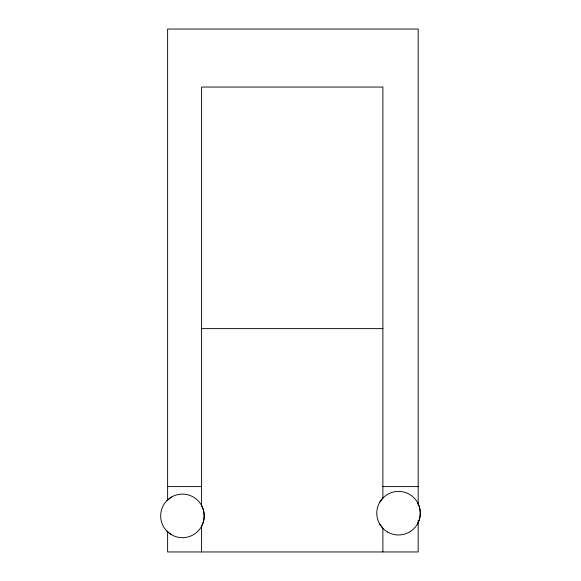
<?xml version="1.0" encoding="UTF-8"?>
<svg xmlns="http://www.w3.org/2000/svg" width="581" height="581" viewBox="0 0 581 581"><rect width="100%" height="100%" fill="white"/><g stroke="black" fill="none" stroke-linecap="round" stroke-linejoin="round"><path stroke-width="0.87" d="M201.316 526.785C205.042 520.082 205.042 511.708 201.316 504.998M417.419 524.084C421.145 517.38 421.145 509.007 417.419 502.296M379.683 502.296L383.148 497.786M167.037 500.488L171.555 497.024A21.787 21.787 0 0 1 204.236 515.892A21.787 21.787 0 0 1 171.555 534.76L167.037 531.303M201.585 328.628L382.886 328.628M167.618 486.587L201.585 486.587M382.886 486.587L418.175 486.587M379.683 524.084L383.148 528.601M418.175 504.758L418.175 29.05L167.618 29.05L167.618 500.219M418.175 520.453L418.175 551.95L167.618 551.95L167.618 531.078M382.886 498.135L382.886 87.048L201.585 87.048L201.585 505.644M382.886 528.252L382.886 551.95M201.585 526.139L201.585 551.95M171.555 534.76A21.787 21.787 0 0 1 171.555 497.024M387.658 532.058A21.787 21.787 0 0 0 420.339 513.19A21.787 21.787 0 0 0 387.658 494.322A21.787 21.787 0 0 0 387.658 532.058"/></g></svg>
